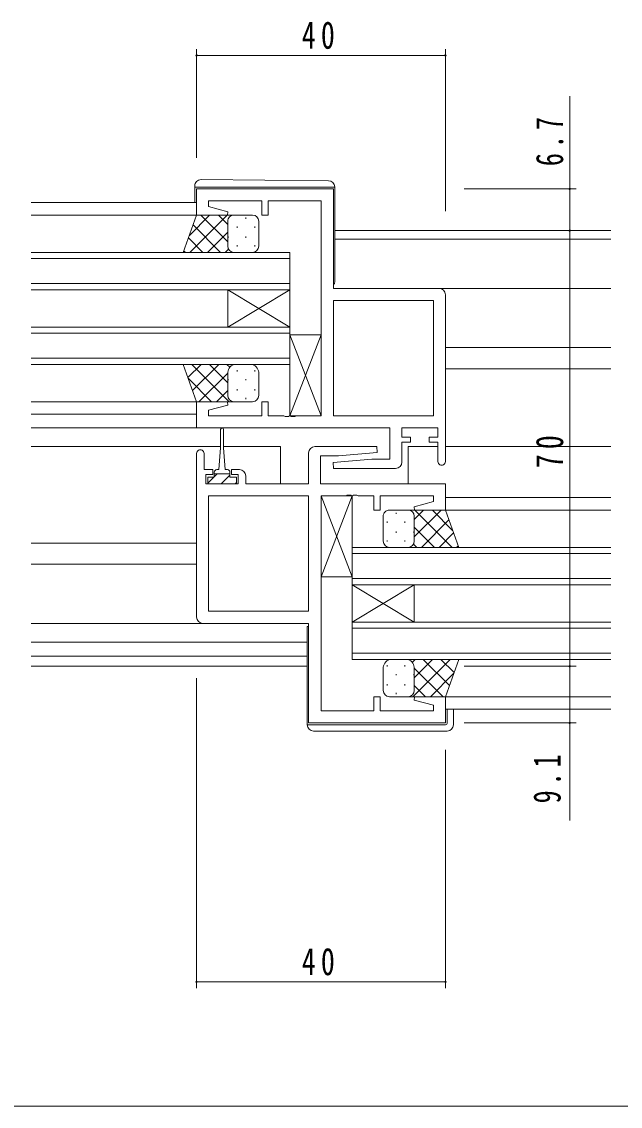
# Model space of a CAD drawing. Units: millimetres on the paper. Extents: x -397 to 397, y -282 to 282.
# Drawn here: x -95.8 to 0.5, y -38.6 to 135.7 of the extents above; entities that cross this region are included whole.
import ezdxf

# ---------------------------------------------------------------- set-up
doc = ezdxf.new("R2010")
doc.units = ezdxf.units.MM
for name, color, linetype, lineweight in [('0-3_YKK_11', 7, 'Continuous', 18), ('0-4_YKK_12', 2, 'Continuous', 18), ('0-5_YKK_13', 4, 'Continuous', 18), ('0-6_YKK_D', 6, 'Continuous', 18)]:
    doc.layers.add(name, color=color, linetype=linetype, lineweight=lineweight)
doc.styles.add('ＭＳ ゴシック', font='')
doc.styles.get('ＭＳ ゴシック').set_extended_font_data('MS Gothic')

msp = doc.modelspace()

# ---------------------------------------------------------------- linework, layer by layer
at = {"layer": '0-3_YKK_11'}
for p, q in [((-67.658, 108.81), (-67.658, 104.61)), ((-45.658, 108.81), (-67.658, 108.81)), ((-45.658, 92.81), (-45.658, 108.81)), ((-65.728, 105.963), (-65.728, 106.88)), ((-65.728, 106.88), (-57.158, 106.88)), ((-56.158, 104.61), (-56.158, 106.88)), ((-56.158, 106.88), (-47.658, 106.88)), ((-47.658, 106.88), (-47.658, 72.34)), ((-67.658, 104.61), (-62.698, 104.61)), ((-62.629, 105.132), (-65.728, 105.963)), ((-62.698, 104.61), (-62.629, 105.132)), ((-28.658, 92.81), (-45.658, 92.81)), ((-45.658, 90.88), (-45.658, 72.34)), ((-45.658, 90.88), (-45.658, 72.34)), ((-29.588, 90.88), (-45.658, 90.88)), ((-29.588, 72.34), (-29.588, 90.88)), ((-27.658, 65.01), (-27.658, 91.81)), ((-62.698, 74.61), (-67.658, 74.61)), ((-67.658, 74.61), (-67.658, 70.41)), ((-65.728, 73.257), (-62.629, 74.087)), ((-65.728, 72.34), (-65.728, 73.257)), ((-62.629, 74.087), (-62.698, 74.61)), ((-56.158, 74.61), (-57.158, 74.61)), ((-57.158, 74.61), (-57.158, 72.34)), ((-56.158, 72.34), (-56.158, 74.61)), ((-57.158, 72.34), (-65.728, 72.34)), ((-53.616, 72.34), (-56.158, 72.34)), ((-53.433, 72.22), (-53.616, 72.34)), ((-52.883, 72.22), (-53.433, 72.22)), ((-52.7, 72.34), (-52.883, 72.22)), ((-52.616, 72.34), (-52.7, 72.34)), ((-52.433, 72.22), (-52.616, 72.34)), ((-51.883, 72.22), (-52.433, 72.22)), ((-51.7, 72.34), (-51.883, 72.22)), ((-47.658, 72.34), (-51.7, 72.34)), ((-45.658, 72.34), (-29.588, 72.34)), ((-67.658, 70.41), (-36.588, 70.41)), ((-36.588, 70.41), (-36.588, 65.41)), ((-34.658, 70.41), (-28.858, 70.41)), ((-34.658, 68.91), (-34.658, 70.41)), ((-28.858, 70.41), (-28.858, 68.91)), ((-33.258, 68.91), (-34.658, 68.91)), ((-34.658, 64.91), (-34.658, 68.11)), ((-34.658, 68.11), (-33.258, 68.11)), ((-33.258, 68.11), (-33.258, 68.91)), ((-30.258, 68.91), (-30.258, 68.11)), ((-28.858, 68.91), (-30.258, 68.91)), ((-30.258, 68.11), (-28.858, 68.11)), ((-28.858, 68.11), (-28.858, 65.01)), ((-67.658, 66.31), (-67.658, 40.01)), ((-66.458, 63.71), (-66.458, 66.31)), ((-49.658, 66.41), (-49.658, 61.41)), ((-38.68, 67.41), (-48.658, 67.41)), ((-44.851, 65.91), (-38.638, 66.453)), ((-38.638, 66.453), (-38.68, 67.41)), ((-47.728, 61.41), (-47.728, 65.91)), ((-47.728, 65.91), (-44.851, 65.91)), ((-39.465, 65.41), (-45.678, 64.866)), ((-45.678, 64.866), (-45.636, 63.91)), ((-36.588, 65.41), (-39.465, 65.41)), ((-65.058, 63.71), (-66.458, 63.71)), ((-66.158, 61.41), (-66.158, 62.91)), ((-66.158, 62.91), (-65.058, 62.91)), ((-65.058, 62.91), (-65.058, 63.71)), ((-62.058, 63.71), (-62.058, 62.91)), ((-60.758, 63.71), (-62.058, 63.71)), ((-62.058, 62.91), (-60.958, 62.91)), ((-60.958, 62.91), (-60.958, 61.41)), ((-45.636, 63.91), (-35.658, 63.91)), ((-60.958, 61.41), (-66.158, 61.41)), ((-59.758, 61.41), (-59.758, 62.71)), ((-49.658, 61.41), (-59.758, 61.41)), ((-27.658, 61.41), (-47.728, 61.41)), ((-27.658, 57.21), (-27.658, 61.41)), ((-49.658, 59.48), (-65.728, 59.48)), ((-65.728, 59.48), (-65.728, 40.94)), ((-65.728, 59.48), (-65.728, 40.94)), ((-49.658, 40.94), (-49.658, 59.48)), ((-47.658, 59.48), (-43.616, 59.48)), ((-47.658, 24.94), (-47.658, 59.48)), ((-43.616, 59.48), (-43.433, 59.6)), ((-43.433, 59.6), (-42.883, 59.6)), ((-42.883, 59.6), (-42.7, 59.48)), ((-42.7, 59.48), (-42.616, 59.48)), ((-42.616, 59.48), (-42.433, 59.6)), ((-42.433, 59.6), (-41.883, 59.6)), ((-41.883, 59.6), (-41.7, 59.48)), ((-41.7, 59.48), (-39.158, 59.48)), ((-39.158, 59.48), (-39.158, 57.21)), ((-38.158, 59.48), (-29.588, 59.48)), ((-38.158, 57.21), (-38.158, 59.48)), ((-29.588, 59.48), (-29.588, 58.563)), ((-29.588, 58.563), (-32.687, 57.732)), ((-32.687, 57.732), (-32.619, 57.21)), ((-39.158, 57.21), (-38.158, 57.21)), ((-32.619, 57.21), (-27.658, 57.21)), ((-65.728, 40.94), (-49.658, 40.94)), ((-66.658, 39.01), (-49.658, 39.01)), ((-49.658, 39.01), (-49.658, 23.01)), ((-39.158, 27.21), (-39.158, 24.94)), ((-38.158, 27.21), (-39.158, 27.21)), ((-38.158, 24.94), (-38.158, 27.21)), ((-32.619, 27.21), (-32.687, 26.687)), ((-32.687, 26.687), (-29.588, 25.857)), ((-27.658, 27.21), (-32.619, 27.21)), ((-27.658, 23.01), (-27.658, 27.21)), ((-39.158, 24.94), (-47.658, 24.94)), ((-29.588, 24.94), (-38.158, 24.94)), ((-29.588, 25.857), (-29.588, 24.94)), ((-49.658, 23.01), (-27.658, 23.01))]:
    msp.add_line(p, q, dxfattribs=at)
msp.add_lwpolyline([(-57.158, 106.88), (-57.158, 104.61), (-56.158, 104.61)], dxfattribs=at)
for centre, radius, start, end in [((-28.658, 91.81), 1, 0.00001, 89.99999), ((-67.058, 66.31), 0.6, 359.99999, 180.00001), ((-48.658, 66.41), 1, 90.00001, 179.99999), ((-35.658, 64.91), 1, 270.00001, 359.99999), ((-28.258, 65.01), 0.6, 179.99999, 0.00001), ((-60.758, 62.71), 1, 0.00001, 89.99999), ((-66.658, 40.01), 1, 180.00001, 269.99999)]:
    msp.add_arc(centre, radius, start, end, dxfattribs=at)
at = {"layer": '0-4_YKK_12'}
for p, q in [((-94.283, 106.61), (-67.658, 106.61)), ((-94.283, 104.61), (-67.658, 104.61)), ((-1.033, 102.11), (-45.458, 102.11)), ((-1.033, 100.71), (-45.458, 100.71)), ((-52.658, 98.61), (-94.283, 98.61)), ((-94.283, 97.61), (-52.658, 97.61)), ((-52.658, 92.61), (-52.658, 98.61)), ((-52.658, 93.61), (-94.283, 93.61)), ((-94.283, 92.61), (-52.658, 92.61)), ((-52.658, 86.61), (-62.658, 92.61)), ((-52.658, 92.61), (-62.658, 86.61)), ((-62.658, 92.61), (-62.658, 86.61)), ((-52.658, 92.61), (-52.658, 86.61)), ((-1.033, 92.81), (-28.658, 92.81)), ((-52.658, 86.61), (-94.283, 86.61)), ((-94.283, 85.61), (-52.658, 85.61)), ((-52.658, 80.61), (-52.658, 86.61)), ((-1.033, 83.31), (-27.658, 83.31)), ((-52.658, 81.61), (-94.283, 81.61)), ((-94.283, 80.61), (-52.658, 80.61)), ((-1.033, 79.91), (-27.658, 79.91)), ((-94.283, 74.611), (-67.658, 74.611)), ((-94.283, 72.61), (-67.658, 72.61)), ((-67.158, 70.41), (-94.283, 70.41)), ((-94.283, 67.41), (-63.808, 67.41)), ((-63.308, 67.41), (-54.158, 67.41)), ((-54.158, 67.41), (-54.158, 61.41)), ((-33.658, 67.41), (-33.658, 61.41)), ((-33.658, 67.41), (-28.858, 67.41)), ((-1.033, 67.41), (-27.658, 67.41)), ((-27.658, 59.21), (-1.033, 59.21)), ((-27.903, 57.21), (-1.033, 57.21)), ((-67.658, 51.91), (-94.283, 51.91)), ((-1.033, 51.21), (-42.658, 51.21)), ((-42.658, 51.21), (-42.658, 45.21)), ((-42.658, 50.21), (-1.033, 50.21)), ((-67.658, 48.51), (-94.283, 48.51)), ((-1.033, 46.21), (-42.658, 46.21)), ((-42.658, 45.21), (-32.658, 39.21)), ((-42.658, 45.21), (-1.033, 45.21)), ((-32.658, 45.21), (-32.658, 39.21)), ((-1.033, 39.21), (-42.658, 39.21)), ((-42.658, 39.21), (-42.658, 33.21)), ((-42.658, 38.21), (-1.033, 38.21)), ((-94.283, 36.01), (-49.858, 36.01)), ((-94.283, 33.74), (-49.858, 33.74)), ((-1.033, 34.21), (-42.658, 34.21)), ((-42.658, 33.21), (-1.033, 33.21)), ((-94.283, 32.11), (-49.858, 32.11)), ((-28.158, 27.21), (-1.033, 27.21)), ((-27.658, 25.21), (-1.033, 25.21))]:
    msp.add_line(p, q, dxfattribs=at)
msp.add_lwpolyline([(-42.658, 45.21), (-42.658, 39.21), (-32.658, 45.21)], dxfattribs=at)
at = {"layer": '0-5_YKK_13'}
for p, q in [((-66.949, 110.297), (-46.449, 110.118)), ((-67.958, 108.81), (-67.958, 109.11)), ((-67.958, 108.81), (-67.958, 106.61)), ((-45.954, 109.11), (-67.454, 109.11)), ((-45.458, 109.11), (-45.954, 109.11)), ((-45.458, 109.119), (-45.458, 109.11)), ((-45.458, 109.11), (-45.458, 108.81)), ((-45.458, 93.81), (-45.458, 108.81)), ((-69.801, 98.61), (-67.658, 104.61)), ((-68.824, 101.345), (-65.56, 104.61)), ((-68.731, 98.61), (-62.731, 104.61)), ((-67.658, 104.61), (-61.658, 104.61)), ((-62.658, 100.289), (-66.979, 104.61)), ((-62.658, 103.117), (-64.151, 104.61)), ((-58.658, 104.61), (-61.658, 104.61)), ((-63.808, 98.61), (-68.224, 103.026)), ((-62.658, 103.61), (-62.658, 99.61)), ((-59.738, 104.19), (-59.738, 103.99)), ((-57.658, 99.61), (-57.658, 103.61)), ((-65.903, 98.61), (-62.658, 101.854)), ((-62.568, 101.16), (-62.568, 100.96)), ((-61.153, 102.775), (-61.153, 102.575)), ((-59.738, 101.16), (-59.738, 100.96)), ((-58.323, 102.775), (-58.323, 102.575)), ((-66.636, 98.61), (-68.968, 100.942)), ((-61.153, 99.745), (-61.153, 99.545)), ((-58.323, 99.745), (-58.323, 99.545)), ((-61.658, 98.61), (-69.801, 98.61)), ((-69.465, 98.61), (-69.713, 98.858)), ((-63.074, 98.61), (-62.542, 99.142)), ((-61.658, 98.61), (-58.658, 98.61)), ((-47.658, 85.34), (-52.658, 85.34)), ((-52.658, 85.34), (-52.658, 72.34)), ((-52.658, 85.34), (-47.658, 72.34)), ((-52.658, 72.34), (-47.658, 85.34)), ((-47.658, 72.34), (-47.658, 85.34)), ((-69.801, 80.61), (-67.658, 74.61)), ((-61.658, 80.61), (-69.801, 80.61)), ((-69.79, 80.58), (-69.761, 80.61)), ((-69.046, 78.496), (-66.932, 80.61)), ((-62.435, 74.61), (-68.435, 80.61)), ((-68.302, 76.412), (-64.104, 80.61)), ((-62.658, 77.661), (-65.607, 80.61)), ((-62.312, 80.144), (-62.778, 80.61)), ((-61.658, 80.61), (-58.658, 80.61)), ((-67.275, 74.61), (-62.658, 79.227)), ((-62.658, 75.61), (-62.658, 79.11)), ((-61.153, 79.475), (-61.153, 79.675)), ((-58.323, 79.475), (-58.323, 79.675)), ((-57.658, 79.11), (-57.658, 75.61)), ((-65.264, 74.61), (-68.988, 78.335)), ((-62.568, 78.06), (-62.568, 78.26)), ((-59.738, 78.06), (-59.738, 78.26)), ((-64.447, 74.61), (-62.658, 76.399)), ((-62.568, 75.195), (-62.568, 75.23)), ((-61.153, 76.445), (-61.153, 76.645)), ((-59.738, 75.03), (-59.738, 75.23)), ((-58.323, 76.445), (-58.323, 76.645)), ((-67.658, 74.61), (-61.658, 74.61)), ((-58.658, 74.61), (-61.658, 74.61)), ((-52.658, 72.34), (-47.658, 72.34)), ((-63.808, 70.16), (-63.808, 67.21)), ((-63.308, 67.21), (-63.308, 70.16)), ((-63.808, 67.21), (-64.058, 63.71)), ((-63.308, 67.21), (-63.058, 63.71)), ((-64.808, 62.51), (-64.808, 63.31)), ((-64.362, 63.01), (-64.808, 62.564)), ((-62.308, 63.01), (-64.808, 63.01)), ((-64.408, 63.71), (-64.058, 63.71)), ((-63.058, 63.71), (-62.708, 63.71)), ((-62.308, 63.31), (-62.308, 62.51)), ((-64.862, 62.51), (-65.858, 61.514)), ((-65.858, 62.51), (-65.858, 61.41)), ((-64.808, 62.51), (-65.858, 62.51)), ((-65.858, 61.41), (-61.258, 61.41)), ((-61.258, 62.51), (-62.308, 62.51)), ((-61.258, 61.624), (-61.472, 61.41)), ((-61.258, 61.41), (-61.258, 62.51)), ((-42.658, 59.48), (-47.658, 59.48)), ((-47.658, 59.48), (-42.658, 46.48)), ((-47.658, 46.48), (-42.658, 59.48)), ((-47.658, 59.48), (-47.658, 46.48)), ((-42.658, 46.48), (-42.658, 59.48)), ((-37.658, 52.21), (-37.658, 56.21)), ((-36.658, 57.21), (-33.658, 57.21)), ((-35.578, 56.79), (-35.578, 56.59)), ((-27.658, 57.21), (-33.658, 57.21)), ((-32.658, 52.889), (-28.337, 57.21)), ((-32.658, 55.717), (-31.165, 57.21)), ((-32.658, 56.21), (-32.658, 52.21)), ((-32.658, 56.21), (-32.658, 52.61)), ((-26.585, 51.21), (-32.585, 57.21)), ((-26.492, 53.945), (-29.757, 57.21)), ((-25.515, 51.21), (-27.658, 57.21)), ((-36.993, 55.375), (-36.993, 55.175)), ((-34.163, 55.375), (-34.163, 55.175)), ((-29.414, 51.21), (-32.658, 54.454)), ((-31.509, 51.21), (-27.092, 55.626)), ((-36.993, 52.345), (-36.993, 52.145)), ((-35.578, 53.76), (-35.578, 53.56)), ((-34.163, 52.345), (-34.163, 52.145)), ((-32.748, 53.76), (-32.748, 53.56)), ((-28.68, 51.21), (-26.348, 53.542)), ((-33.658, 51.21), (-36.658, 51.21)), ((-33.658, 51.21), (-25.515, 51.21)), ((-32.242, 51.21), (-32.774, 51.742)), ((-25.852, 51.21), (-25.604, 51.458)), ((-47.658, 46.48), (-42.658, 46.48)), ((-66.658, 39.01), (-94.283, 39.01)), ((-49.658, 38.51), (-49.858, 38.51)), ((-49.858, 38.51), (-49.858, 23.01)), ((-33.658, 33.21), (-36.658, 33.21)), ((-33.658, 33.21), (-25.515, 33.21)), ((-33.004, 32.744), (-32.538, 33.21)), ((-32.881, 27.21), (-26.881, 33.21)), ((-32.658, 30.261), (-29.71, 33.21)), ((-27.015, 29.012), (-31.213, 33.21)), ((-26.27, 31.096), (-28.384, 33.21)), ((-25.515, 33.21), (-27.658, 27.21)), ((-25.526, 33.18), (-25.556, 33.21)), ((-37.658, 31.71), (-37.658, 28.21)), ((-36.993, 32.075), (-36.993, 32.275)), ((-34.163, 32.075), (-34.163, 32.275)), ((-28.041, 27.21), (-32.658, 31.827)), ((-32.658, 28.21), (-32.658, 31.71)), ((-35.578, 30.66), (-35.578, 30.86)), ((-32.748, 30.66), (-32.748, 30.86)), ((-32.658, 28.21), (-32.658, 31.31)), ((-30.053, 27.21), (-26.328, 30.935)), ((-36.993, 29.045), (-36.993, 29.245)), ((-34.163, 29.045), (-34.163, 29.245)), ((-30.869, 27.21), (-32.658, 28.999)), ((-36.658, 27.21), (-33.658, 27.21)), ((-35.578, 27.63), (-35.578, 27.83)), ((-27.658, 27.21), (-33.658, 27.21)), ((-32.748, 27.795), (-32.748, 27.83)), ((-27.358, 25.21), (-27.358, 23.01)), ((-26.358, 22.71), (-26.358, 25.21)), ((-49.858, 23.01), (-49.858, 22.71)), ((-49.358, 22.71), (-49.858, 22.71)), ((-27.658, 22.71), (-49.358, 22.71)), ((-48.858, 21.71), (-27.358, 21.71))]:
    msp.add_line(p, q, dxfattribs=at)
for points in [[(-67.454, 109.11), (-67.958, 109.11), (-67.958, 109.297)], [(-62.308, 62.819), (-63.558, 61.569), (-63.717, 61.41)]]:
    msp.add_lwpolyline(points, dxfattribs=at)
for centre, radius, start, end in [((-66.958, 109.297), 1, 89.5, 180), ((-46.458, 109.119), 1, 0, 89.5), ((-61.658, 103.61), 1, 90.0001, 180.0001), ((-58.658, 103.61), 1, 0.0001, 90.0001), ((-61.658, 99.61), 1, 180.0001, 270.0001), ((-58.658, 99.61), 1, 270.0001, 0.0001), ((-45.958, 93.81), 0.5, 306.86983, 0), ((-61.126, 79.172), 1.534, 110.30864, 182.31157), ((-59.19, 79.172), 1.534, 357.6883, 69.69119), ((-61.658, 75.61), 1, 179.9999, 269.9999), ((-58.658, 75.61), 1, 269.9999, 359.9999), ((-63.558, 70.16), 0.25, 0, 180), ((-64.408, 63.31), 0.4, 90, 180), ((-62.708, 63.31), 0.4, 0, 90), ((-36.658, 56.21), 1, 89.9999, 179.9999), ((-33.658, 56.21), 1, 359.9999, 89.9999), ((-36.658, 52.21), 1, 179.9999, 269.9999), ((-33.658, 52.21), 1, 269.9999, 359.9999), ((-36.126, 31.772), 1.534, 110.30881, 182.3117), ((-34.19, 31.772), 1.534, 357.68843, 69.69136), ((-36.658, 28.21), 1, 180.0001, 270.0001), ((-33.658, 28.21), 1, 270.0001, 0.0001), ((-48.858, 22.71), 1, 180, 270), ((-27.658, 23.01), 0.3, 270, 0), ((-27.358, 22.71), 1, 270, 0)]:
    msp.add_arc(centre, radius, start, end, dxfattribs=at)
at = {"layer": '0-6_YKK_D'}
for p, q in [((-67.658, 113.795), (-67.658, 131.259)), ((-27.658, 105.215), (-27.658, 131.259)), ((-67.658, 130.259), (-27.658, 130.259)), ((-7.658, 108.81), (-7.658, 123.71)), ((-24.658, 108.81), (-6.658, 108.81)), ((-7.658, 102.11), (-7.658, 108.81)), ((-24.658, 102.11), (-6.658, 102.11)), ((-7.658, 102.11), (-7.658, 32.11)), ((-24.658, 32.11), (-6.658, 32.11)), ((-24.658, 32.11), (-6.658, 32.11)), ((-7.658, 32.11), (-7.658, 23.01)), ((-67.658, 30.195), (-67.658, -19.588)), ((-24.658, 23.01), (-6.658, 23.01)), ((-7.658, 23.01), (-7.658, 7.31)), ((-27.658, 18.71), (-27.658, -19.588)), ((-67.658, -18.588), (-27.658, -18.588)), ((-161.908, -38.588), (324.092, -38.588))]:
    msp.add_line(p, q, dxfattribs=at)
for centre, start, end in [((-67.658, 130.259), 0, 180), ((-67.658, 130.259), 180, 0), ((-27.658, 130.259), 0, 180), ((-27.658, 130.259), 180, 0), ((-7.658, 108.81), 90, 270), ((-7.658, 108.81), 270, 90), ((-7.658, 102.11), 90, 270), ((-7.658, 102.11), 90, 270), ((-7.658, 102.11), 270, 90), ((-7.658, 102.11), 270, 90), ((-7.658, 32.11), 90, 270), ((-7.658, 32.11), 90, 270), ((-7.658, 32.11), 270, 90), ((-7.658, 32.11), 270, 90), ((-7.658, 23.01), 90, 270), ((-7.658, 23.01), 270, 90), ((-67.658, -18.588), 0, 180), ((-67.658, -18.588), 180, 0), ((-27.658, -18.588), 0, 180), ((-27.658, -18.588), 180, 0)]:
    msp.add_arc(centre, 0.106, start, end, dxfattribs=at)

# ---------------------------------------------------------------- texts
at = {"layer": '0-6_YKK_D', "color": 7, "char_height": 4.399, "attachment_point": 7, "style": 'ＭＳ ゴシック'}
for insert in [(-50.753, 131.259), (-50.753, -17.588)]:
    msp.add_mtext('\\T1.37;\\W0.75;40', dxfattribs=dict(at, insert=insert))
at = {"layer": '0-6_YKK_D', "color": 7, "char_height": 4.399, "attachment_point": 7, "rotation": 90, "style": 'ＭＳ ゴシック'}
for s, insert in [('\\T1.38;\\W0.7;6.7', (-8.658, 112.468)), ('\\T1.37;\\W0.75;70', (-8.658, 63.918)), ('\\T1.38;\\W0.7;9.1', (-9.058, 10.082))]:
    msp.add_mtext(s, dxfattribs=dict(at, insert=insert))

doc.saveas('drawing.dxf')
